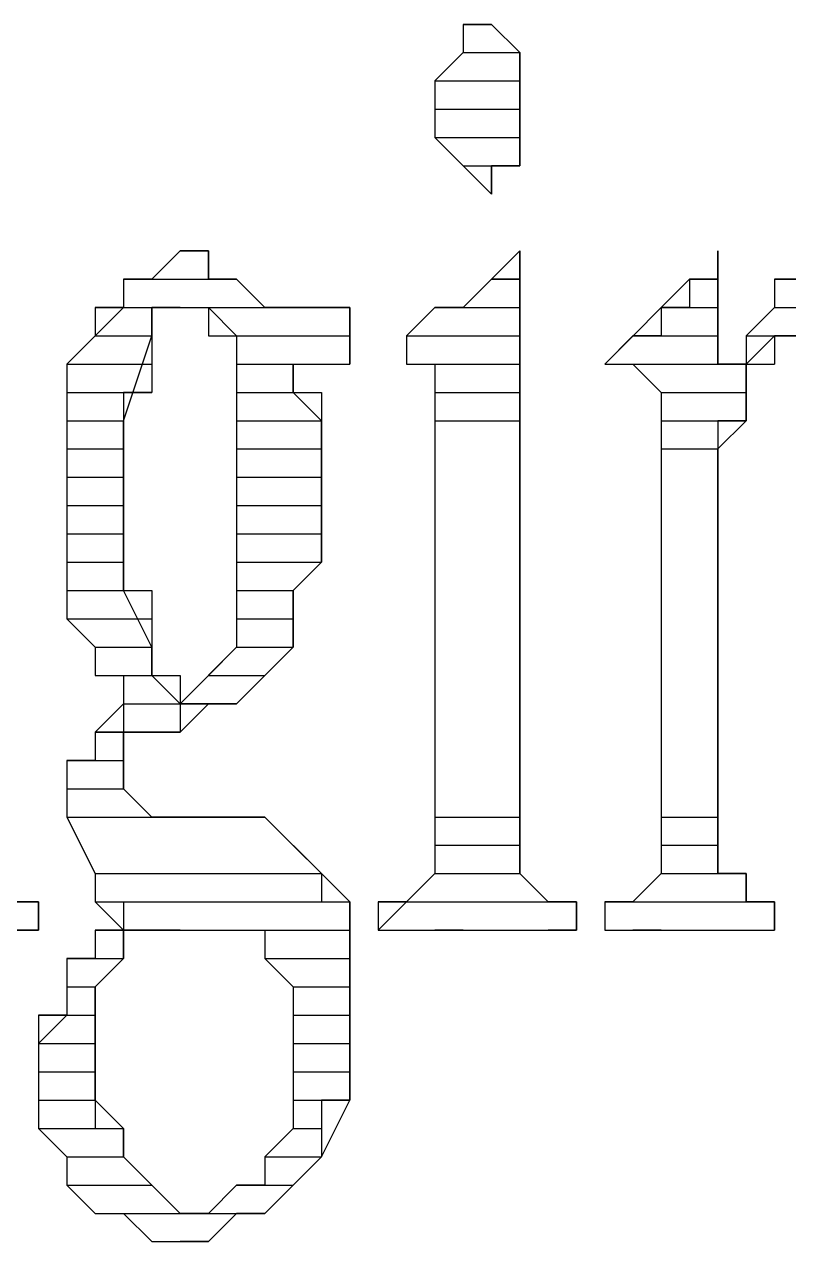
# Model space of a CAD drawing. Header units: metres. Extents: x 45 to 1207, y 17 to 774.
# Drawn here: x 1000.44 to 1006.92, y 35.76 to 46.08 of the extents above; entities that cross this region are included whole.
import ezdxf

# ---------------------------------------------------------------- set-up
doc = ezdxf.new("R2010")
doc.units = ezdxf.units.M

msp = doc.modelspace()

# ---------------------------------------------------------------- linework, layer by layer
for p, q in [((1004.4, 46.08), (1004.16, 46.08)), ((1004.16, 46.08), (1004.16, 45.84)), ((1004.16, 46.08), (1004.4, 46.08)), ((1004.4, 46.08), (1004.16, 46.08)), ((1004.16, 46.08), (1004.16, 45.84)), ((1004.4, 46.08), (1004.64, 45.84)), ((1004.64, 45.84), (1004.4, 46.08)), ((1004.16, 45.84), (1003.92, 45.6)), ((1004.16, 45.84), (1003.92, 45.6)), ((1004.16, 45.84), (1004.64, 45.84)), ((1004.16, 45.84), (1004.64, 45.84)), ((1004.64, 45.84), (1004.64, 45.6)), ((1004.64, 44.88), (1004.64, 45.84)), ((1003.92, 45.6), (1004.64, 45.6)), ((1003.92, 45.6), (1003.92, 45.36)), ((1003.92, 45.6), (1004.64, 45.6)), ((1003.92, 45.6), (1003.92, 45.36)), ((1004.64, 45.6), (1004.64, 45.36)), ((1003.92, 45.36), (1004.64, 45.36)), ((1003.92, 45.36), (1003.92, 45.12)), ((1003.92, 45.36), (1004.64, 45.36)), ((1003.92, 45.36), (1003.92, 45.12)), ((1004.64, 45.36), (1004.64, 45.12)), ((1003.92, 45.12), (1004.64, 45.12)), ((1003.92, 45.12), (1004.16, 44.88)), ((1003.92, 45.12), (1004.64, 45.12)), ((1003.92, 45.12), (1004.4, 44.64)), ((1004.64, 45.12), (1004.64, 44.88)), ((1004.16, 44.88), (1004.64, 44.88)), ((1004.16, 44.88), (1004.4, 44.88)), ((1004.16, 44.88), (1004.64, 44.88)), ((1004.16, 44.88), (1004.4, 44.88)), ((1004.64, 44.88), (1004.4, 44.88)), ((1004.4, 44.88), (1004.4, 44.64)), ((1004.4, 44.64), (1004.4, 44.88)), ((1004.4, 44.88), (1004.64, 44.88)), ((1001.76, 44.16), (1001.52, 43.92)), ((1001.76, 44.16), (1001.52, 43.92)), ((1001.76, 44.16), (1002, 44.16)), ((1001.76, 44.16), (1002, 44.16)), ((1002, 44.16), (1001.76, 44.16)), ((1002, 44.16), (1002, 43.92)), ((1002, 43.92), (1002, 44.16)), ((1004.64, 44.16), (1004.16, 43.68)), ((1004.64, 44.16), (1004.64, 44.16)), ((1004.64, 44.16), (1004.64, 44.16)), ((1004.64, 44.16), (1004.64, 44.16)), ((1004.64, 44.16), (1004.64, 43.92)), ((1004.64, 44.16), (1004.64, 43.92)), ((1004.64, 43.92), (1004.64, 44.16)), ((1006.32, 44.16), (1006.32, 44.16)), ((1006.32, 44.16), (1006.32, 44.16)), ((1006.32, 44.16), (1006.32, 44.16)), ((1006.32, 44.16), (1006.32, 44.16)), ((1006.32, 44.16), (1006.32, 44.16)), ((1006.32, 44.16), (1006.32, 44.16)), ((1006.32, 44.16), (1006.32, 44.16)), ((1006.32, 44.16), (1006.32, 43.92)), ((1006.32, 44.16), (1006.32, 43.92)), ((1006.32, 43.2), (1006.32, 44.16)), ((1006.32, 44.16), (1006.32, 43.92)), ((1001.52, 43.92), (1001.28, 43.92)), ((1001.28, 43.92), (1002.24, 43.92)), ((1001.28, 43.92), (1002.24, 43.92)), ((1001.28, 43.92), (1002.24, 43.92)), ((1001.28, 43.92), (1002.24, 43.92)), ((1001.28, 43.92), (1002.24, 43.92)), ((1001.28, 43.92), (1001.28, 43.68)), ((1001.28, 43.92), (1002.24, 43.92)), ((1001.52, 43.92), (1001.28, 43.92)), ((1001.28, 43.92), (1001.28, 43.68)), ((1001.52, 43.92), (1002, 43.92)), ((1001.52, 43.92), (1002, 43.92)), ((1001.52, 43.92), (1002, 43.92)), ((1001.52, 43.92), (1002.24, 43.92)), ((1002.24, 43.92), (1002, 43.92)), ((1002.24, 43.92), (1002.48, 43.68)), ((1002.48, 43.68), (1002.24, 43.92)), ((1004.4, 43.92), (1004.16, 43.68)), ((1004.64, 43.92), (1004.4, 43.92)), ((1004.4, 43.92), (1004.64, 43.92)), ((1004.4, 43.92), (1004.64, 43.92)), ((1004.4, 43.92), (1004.64, 43.92)), ((1004.4, 43.92), (1004.64, 43.92)), ((1004.4, 43.92), (1004.64, 43.92)), ((1004.4, 43.92), (1004.64, 43.92)), ((1004.4, 43.92), (1004.64, 43.92)), ((1004.4, 43.92), (1004.64, 43.92)), ((1004.4, 43.92), (1004.64, 43.92)), ((1004.64, 43.92), (1004.64, 43.92)), ((1004.64, 43.92), (1004.64, 43.68)), ((1004.64, 38.88), (1004.64, 43.92)), ((1006.08, 43.92), (1005.36, 43.2)), ((1006.32, 43.92), (1006.08, 43.92)), ((1006.08, 43.92), (1006.32, 43.92)), ((1006.08, 43.92), (1006.32, 43.92)), ((1006.08, 43.92), (1006.32, 43.92)), ((1006.08, 43.92), (1006.32, 43.92)), ((1006.08, 43.92), (1006.08, 43.68)), ((1006.08, 43.92), (1006.32, 43.92)), ((1006.32, 43.92), (1006.08, 43.92)), ((1006.32, 43.92), (1006.32, 43.92)), ((1006.32, 43.92), (1006.32, 43.92)), ((1006.32, 43.92), (1006.32, 43.92)), ((1006.32, 43.92), (1006.32, 43.68)), ((1007.04, 43.92), (1006.8, 43.92)), ((1006.8, 43.92), (1007.76, 43.92)), ((1006.8, 43.92), (1007.76, 43.92)), ((1006.8, 43.92), (1007.76, 43.92)), ((1006.8, 43.92), (1006.8, 43.68)), ((1006.8, 43.92), (1007.76, 43.92)), ((1007.04, 43.92), (1006.8, 43.92)), ((1006.8, 43.92), (1006.8, 43.68)), ((1001.28, 43.68), (1000.8, 43.2)), ((1001.28, 43.68), (1001.04, 43.68)), ((1001.04, 43.68), (1001.76, 43.68)), ((1001.04, 43.68), (1001.52, 43.68)), ((1001.04, 43.68), (1001.76, 43.68)), ((1001.04, 43.68), (1001.52, 43.68)), ((1001.04, 43.68), (1001.52, 43.68)), ((1001.04, 43.68), (1001.52, 43.68)), ((1001.04, 43.68), (1001.52, 43.68)), ((1001.04, 43.68), (1001.52, 43.68)), ((1001.04, 43.68), (1001.52, 43.68)), ((1001.04, 43.68), (1001.04, 43.44)), ((1001.04, 43.68), (1001.52, 43.68)), ((1001.28, 43.68), (1002.48, 43.68)), ((1001.28, 43.68), (1001.76, 43.68)), ((1001.28, 43.68), (1001.76, 43.68)), ((1001.28, 43.68), (1001.76, 43.68)), ((1001.76, 43.68), (1001.52, 43.68)), ((1001.52, 43.68), (1001.52, 43.44)), ((1001.52, 43.44), (1001.52, 43.68)), ((1001.52, 43.68), (1002, 43.68)), ((1001.76, 43.68), (1002.48, 43.68)), ((1001.76, 43.68), (1002.48, 43.68)), ((1001.76, 43.68), (1002.48, 43.68)), ((1001.76, 43.68), (1002.48, 43.68)), ((1002, 43.68), (1002.48, 43.68)), ((1002, 43.68), (1002.48, 43.68)), ((1002, 43.68), (1002.48, 43.68)), ((1002, 43.68), (1002.48, 43.68)), ((1002, 43.68), (1003.2, 43.68)), ((1002, 43.68), (1003.2, 43.68)), ((1002, 43.68), (1003.2, 43.68)), ((1002, 43.68), (1003.2, 43.68)), ((1002, 43.68), (1002, 43.44)), ((1002, 43.68), (1003.2, 43.68)), ((1002, 43.68), (1002.24, 43.44)), ((1002.48, 43.68), (1003.2, 43.68)), ((1003.2, 43.68), (1002.48, 43.68)), ((1003.2, 43.68), (1003.2, 43.68)), ((1003.2, 43.68), (1003.2, 43.44)), ((1003.2, 43.2), (1003.2, 43.68)), ((1003.92, 43.68), (1003.68, 43.44)), ((1003.92, 43.68), (1003.68, 43.44)), ((1004.16, 43.68), (1003.92, 43.68)), ((1003.92, 43.68), (1004.64, 43.68)), ((1003.92, 43.68), (1004.64, 43.68)), ((1004.16, 43.68), (1003.92, 43.68)), ((1004.16, 43.68), (1004.64, 43.68)), ((1004.16, 43.68), (1004.64, 43.68)), ((1004.16, 43.68), (1004.64, 43.68)), ((1004.16, 43.68), (1004.64, 43.68)), ((1004.64, 43.68), (1004.64, 43.44)), ((1006.08, 43.68), (1005.84, 43.68)), ((1005.84, 43.68), (1006.32, 43.68)), ((1005.84, 43.68), (1005.84, 43.44)), ((1005.84, 43.68), (1006.32, 43.68)), ((1006.08, 43.68), (1006.32, 43.68)), ((1006.08, 43.68), (1006.32, 43.68)), ((1006.08, 43.68), (1006.32, 43.68)), ((1006.08, 43.68), (1006.32, 43.68)), ((1006.32, 43.68), (1006.32, 43.44)), ((1006.8, 43.68), (1006.56, 43.44)), ((1006.8, 43.68), (1006.56, 43.44)), ((1006.8, 43.68), (1007.76, 43.68)), ((1006.8, 43.68), (1007.76, 43.68)), ((1006.8, 43.68), (1007.76, 43.68)), ((1006.8, 43.68), (1008, 43.68)), ((1006.8, 43.68), (1008, 43.68)), ((1006.8, 43.68), (1008, 43.68)), ((1001.04, 43.44), (1000.8, 43.2)), ((1001.04, 43.44), (1001.52, 43.44)), ((1001.04, 43.44), (1001.52, 43.44)), ((1001.04, 43.44), (1001.52, 43.44)), ((1001.04, 43.44), (1001.52, 43.44)), ((1001.04, 43.44), (1001.52, 43.44)), ((1001.04, 43.44), (1001.52, 43.44)), ((1001.04, 43.44), (1001.52, 43.44)), ((1001.04, 43.44), (1001.52, 43.44)), ((1001.28, 42.72), (1001.52, 43.44)), ((1001.52, 43.44), (1001.52, 43.2)), ((1002, 43.44), (1003.2, 43.44)), ((1002, 43.44), (1003.2, 43.44)), ((1002, 43.44), (1003.2, 43.44)), ((1002, 43.44), (1003.2, 43.44)), ((1002, 43.44), (1003.2, 43.44)), ((1002.24, 43.44), (1003.2, 43.44)), ((1002.24, 43.44), (1003.2, 43.44)), ((1002.24, 43.44), (1002.24, 43.2)), ((1002.24, 43.44), (1003.2, 43.44)), ((1002.24, 43.44), (1002.24, 40.8)), ((1003.2, 43.44), (1003.2, 43.2)), ((1003.68, 43.44), (1004.64, 43.44)), ((1003.68, 43.44), (1004.64, 43.44)), ((1003.68, 43.44), (1004.64, 43.44)), ((1003.68, 43.44), (1004.64, 43.44)), ((1003.68, 43.44), (1004.64, 43.44)), ((1003.68, 43.44), (1004.64, 43.44)), ((1003.68, 43.44), (1004.64, 43.44)), ((1003.68, 43.44), (1003.68, 43.2)), ((1003.68, 43.44), (1004.64, 43.44)), ((1003.68, 43.44), (1003.68, 43.2)), ((1004.64, 43.44), (1004.64, 43.2)), ((1005.6, 43.44), (1005.36, 43.2)), ((1005.84, 43.44), (1005.6, 43.44)), ((1005.6, 43.44), (1006.32, 43.44)), ((1005.6, 43.44), (1006.32, 43.44)), ((1005.6, 43.44), (1006.32, 43.44)), ((1005.6, 43.44), (1006.32, 43.44)), ((1005.6, 43.44), (1006.32, 43.44)), ((1005.6, 43.44), (1006.32, 43.44)), ((1005.6, 43.44), (1006.32, 43.44)), ((1005.6, 43.44), (1006.32, 43.44)), ((1005.6, 43.44), (1006.32, 43.44)), ((1005.6, 43.44), (1006.32, 43.44)), ((1005.6, 43.44), (1006.32, 43.44)), ((1005.6, 43.44), (1006.32, 43.44)), ((1005.84, 43.44), (1006.32, 43.44)), ((1005.84, 43.44), (1006.32, 43.44)), ((1006.32, 43.44), (1006.32, 43.2)), ((1006.56, 43.44), (1008, 43.44)), ((1006.56, 43.44), (1008, 43.44)), ((1006.56, 43.44), (1008, 43.44)), ((1006.56, 43.44), (1008, 43.44)), ((1006.56, 43.44), (1008, 43.44)), ((1006.56, 43.44), (1007.04, 43.44)), ((1006.56, 43.44), (1007.04, 43.44)), ((1006.56, 43.44), (1006.8, 43.44)), ((1006.56, 43.44), (1007.04, 43.44)), ((1006.56, 43.44), (1006.8, 43.44)), ((1006.56, 43.44), (1006.8, 43.44)), ((1006.56, 43.44), (1006.8, 43.44)), ((1006.56, 43.44), (1006.8, 43.44)), ((1006.56, 43.44), (1006.56, 43.2)), ((1006.56, 43.44), (1006.8, 43.44)), ((1006.56, 43.44), (1006.56, 43.2)), ((1006.56, 43.2), (1006.8, 43.44)), ((1007.04, 43.44), (1006.8, 43.44)), ((1006.8, 43.44), (1006.8, 43.2)), ((1006.8, 43.44), (1007.28, 43.44)), ((1000.8, 43.2), (1001.52, 43.2)), ((1000.8, 43.2), (1001.52, 43.2)), ((1000.8, 43.2), (1001.52, 43.2)), ((1000.8, 43.2), (1001.52, 43.2)), ((1000.8, 43.2), (1001.52, 43.2)), ((1000.8, 43.2), (1000.8, 42.96)), ((1000.8, 43.2), (1001.52, 43.2)), ((1000.8, 43.2), (1000.8, 41.04)), ((1001.52, 43.2), (1001.52, 42.96)), ((1002.24, 43.2), (1003.2, 43.2)), ((1002.24, 43.2), (1003.2, 43.2)), ((1002.24, 43.2), (1003.2, 43.2)), ((1002.24, 43.2), (1002.72, 43.2)), ((1002.24, 43.2), (1002.72, 43.2)), ((1002.24, 43.2), (1002.24, 42.96)), ((1002.24, 43.2), (1002.72, 43.2)), ((1002.72, 43.2), (1003.2, 43.2)), ((1002.72, 43.2), (1002.72, 42.96)), ((1002.72, 42.96), (1002.72, 43.2)), ((1002.72, 43.2), (1003.2, 43.2)), ((1003.2, 43.2), (1003.2, 43.2)), ((1003.68, 43.2), (1004.64, 43.2)), ((1003.68, 43.2), (1004.64, 43.2)), ((1003.68, 43.2), (1004.64, 43.2)), ((1003.68, 43.2), (1004.64, 43.2)), ((1003.68, 43.2), (1004.64, 43.2)), ((1003.68, 43.2), (1004.64, 43.2)), ((1003.68, 43.2), (1004.64, 43.2)), ((1003.68, 43.2), (1004.64, 43.2)), ((1003.68, 43.2), (1004.64, 43.2)), ((1003.68, 43.2), (1004.64, 43.2)), ((1003.68, 43.2), (1004.64, 43.2)), ((1003.68, 43.2), (1003.92, 43.2)), ((1003.92, 43.2), (1003.92, 42.96)), ((1003.92, 43.2), (1004.64, 43.2)), ((1003.92, 43.2), (1003.92, 38.88)), ((1004.64, 43.2), (1004.64, 42.96)), ((1005.36, 43.2), (1006.32, 43.2)), ((1005.36, 43.2), (1006.32, 43.2)), ((1005.36, 43.2), (1006.32, 43.2)), ((1005.36, 43.2), (1006.32, 43.2)), ((1005.36, 43.2), (1006.32, 43.2)), ((1005.36, 43.2), (1006.32, 43.2)), ((1005.36, 43.2), (1006.32, 43.2)), ((1005.36, 43.2), (1006.32, 43.2)), ((1005.36, 43.2), (1006.32, 43.2)), ((1005.36, 43.2), (1006.32, 43.2)), ((1005.36, 43.2), (1006.32, 43.2)), ((1005.36, 43.2), (1006.32, 43.2)), ((1005.36, 43.2), (1006.32, 43.2)), ((1005.36, 43.2), (1005.6, 43.2)), ((1005.6, 43.2), (1006.32, 43.2)), ((1005.6, 43.2), (1006.32, 43.2)), ((1005.6, 43.2), (1006.56, 43.2)), ((1005.6, 43.2), (1006.56, 43.2)), ((1005.6, 43.2), (1005.84, 42.96)), ((1005.6, 43.2), (1006.56, 43.2)), ((1005.6, 43.2), (1005.84, 42.96)), ((1006.56, 43.2), (1006.32, 43.2)), ((1006.32, 43.2), (1006.56, 43.2)), ((1006.32, 43.2), (1006.56, 43.2)), ((1006.32, 43.2), (1006.32, 43.2)), ((1006.56, 43.2), (1006.32, 43.2)), ((1006.56, 43.2), (1006.8, 43.2)), ((1006.56, 43.2), (1006.8, 43.2)), ((1006.56, 43.2), (1006.8, 43.2)), ((1006.56, 43.2), (1006.56, 43.2)), ((1006.56, 43.2), (1006.8, 43.2)), ((1006.56, 43.2), (1006.56, 43.2)), ((1006.56, 43.2), (1006.56, 43.2)), ((1006.56, 43.2), (1006.56, 43.2)), ((1006.56, 43.2), (1006.56, 43.2)), ((1006.56, 43.2), (1006.56, 43.2)), ((1006.56, 43.2), (1006.56, 43.2)), ((1006.56, 43.2), (1006.56, 43.2)), ((1006.56, 43.2), (1006.56, 42.96)), ((1006.56, 42.72), (1006.56, 43.2)), ((1000.8, 42.96), (1001.52, 42.96)), ((1000.8, 42.96), (1001.28, 42.96)), ((1000.8, 42.96), (1001.52, 42.96)), ((1000.8, 42.96), (1000.8, 42.72)), ((1000.8, 42.96), (1001.28, 42.96)), ((1001.52, 42.96), (1001.28, 42.96)), ((1001.28, 42.96), (1001.28, 42.72)), ((1002.24, 42.96), (1002.72, 42.96)), ((1002.24, 42.96), (1002.96, 42.96)), ((1002.24, 42.96), (1002.96, 42.96)), ((1002.24, 42.96), (1002.24, 42.72)), ((1002.24, 42.96), (1002.96, 42.96)), ((1002.96, 42.72), (1002.72, 42.96)), ((1002.96, 42.96), (1002.96, 42.72)), ((1003.92, 42.96), (1004.64, 42.96)), ((1003.92, 42.96), (1004.64, 42.96)), ((1003.92, 42.96), (1004.64, 42.96)), ((1003.92, 42.96), (1003.92, 42.72)), ((1003.92, 42.96), (1004.64, 42.96)), ((1004.64, 42.96), (1004.64, 42.72)), ((1005.84, 42.96), (1006.56, 42.96)), ((1005.84, 42.96), (1006.56, 42.96)), ((1005.84, 42.96), (1006.56, 42.96)), ((1005.84, 42.96), (1006.56, 42.96)), ((1005.84, 42.96), (1006.56, 42.96)), ((1005.84, 42.96), (1006.56, 42.96)), ((1005.84, 42.96), (1006.56, 42.96)), ((1005.84, 42.96), (1006.56, 42.96)), ((1005.84, 42.96), (1006.56, 42.96)), ((1005.84, 42.96), (1006.56, 42.96)), ((1005.84, 42.96), (1006.56, 42.96)), ((1005.84, 42.96), (1005.84, 42.72)), ((1005.84, 42.96), (1006.56, 42.96)), ((1005.84, 42.96), (1005.84, 38.88)), ((1006.56, 42.96), (1006.56, 42.72)), ((1000.8, 42.72), (1001.28, 42.72)), ((1000.8, 42.72), (1001.28, 42.72)), ((1000.8, 42.72), (1001.28, 42.72)), ((1000.8, 42.72), (1000.8, 42.48)), ((1000.8, 42.72), (1001.28, 42.72)), ((1001.28, 42.72), (1001.28, 42.48)), ((1001.28, 42), (1001.28, 42.72)), ((1002.24, 42.72), (1002.96, 42.72)), ((1002.24, 42.72), (1002.96, 42.72)), ((1002.24, 42.72), (1002.96, 42.72)), ((1002.24, 42.72), (1002.24, 42.48)), ((1002.24, 42.72), (1002.96, 42.72)), ((1002.96, 42.72), (1002.96, 42.48)), ((1002.96, 41.52), (1002.96, 42.72)), ((1003.92, 42.72), (1004.64, 42.72)), ((1003.92, 42.72), (1003.92, 39.36)), ((1003.92, 42.72), (1004.64, 42.72)), ((1004.64, 42.72), (1004.64, 39.36)), ((1005.84, 42.72), (1006.56, 42.72)), ((1005.84, 42.72), (1006.32, 42.72)), ((1005.84, 42.72), (1006.56, 42.72)), ((1005.84, 42.72), (1005.84, 42.48)), ((1005.84, 42.72), (1006.32, 42.72)), ((1006.56, 42.72), (1006.32, 42.72)), ((1006.32, 42.72), (1006.32, 42.48)), ((1006.32, 42.48), (1006.56, 42.72)), ((1000.8, 42.48), (1001.28, 42.48)), ((1000.8, 42.48), (1001.28, 42.48)), ((1000.8, 42.48), (1001.28, 42.48)), ((1000.8, 42.48), (1000.8, 42.24)), ((1000.8, 42.48), (1001.28, 42.48)), ((1001.28, 42.48), (1001.28, 42.24)), ((1002.24, 42.48), (1002.96, 42.48)), ((1002.24, 42.48), (1002.96, 42.48)), ((1002.24, 42.48), (1002.96, 42.48)), ((1002.24, 42.48), (1002.24, 42.24)), ((1002.24, 42.48), (1002.96, 42.48)), ((1002.96, 42.48), (1002.96, 42.24)), ((1005.84, 42.48), (1006.32, 42.48)), ((1005.84, 42.48), (1006.32, 42.48)), ((1005.84, 42.48), (1006.32, 42.48)), ((1005.84, 42.48), (1006.32, 42.48)), ((1005.84, 42.48), (1006.32, 42.48)), ((1005.84, 42.48), (1005.84, 39.36)), ((1005.84, 42.48), (1006.32, 42.48)), ((1006.32, 42.48), (1006.32, 39.36)), ((1006.32, 38.88), (1006.32, 42.48)), ((1000.8, 42.24), (1001.28, 42.24)), ((1000.8, 42.24), (1001.28, 42.24)), ((1000.8, 42.24), (1001.28, 42.24)), ((1000.8, 42.24), (1000.8, 42)), ((1000.8, 42.24), (1001.28, 42.24)), ((1001.28, 42.24), (1001.28, 42)), ((1002.24, 42.24), (1002.96, 42.24)), ((1002.24, 42.24), (1002.96, 42.24)), ((1002.24, 42.24), (1002.96, 42.24)), ((1002.24, 42.24), (1002.24, 42)), ((1002.24, 42.24), (1002.96, 42.24)), ((1002.96, 42.24), (1002.96, 42)), ((1000.8, 42), (1001.28, 42)), ((1000.8, 42), (1000.8, 41.76)), ((1000.8, 42), (1001.28, 42)), ((1001.28, 42), (1001.28, 41.76)), ((1001.28, 41.28), (1001.28, 42)), ((1002.24, 42), (1002.96, 42)), ((1002.24, 42), (1002.24, 41.76)), ((1002.24, 42), (1002.96, 42)), ((1002.96, 42), (1002.96, 41.76)), ((1000.8, 41.76), (1001.28, 41.76)), ((1000.8, 41.76), (1001.28, 41.76)), ((1000.8, 41.76), (1001.28, 41.76)), ((1000.8, 41.76), (1000.8, 41.52)), ((1000.8, 41.76), (1001.28, 41.76)), ((1001.28, 41.76), (1001.28, 41.52)), ((1002.24, 41.76), (1002.96, 41.76)), ((1002.24, 41.76), (1002.96, 41.76)), ((1002.24, 41.76), (1002.96, 41.76)), ((1002.24, 41.76), (1002.24, 41.52)), ((1002.24, 41.76), (1002.96, 41.76)), ((1002.96, 41.76), (1002.96, 41.52)), ((1000.8, 41.52), (1001.28, 41.52)), ((1000.8, 41.52), (1000.8, 41.28)), ((1000.8, 41.52), (1001.28, 41.52)), ((1001.28, 41.52), (1001.28, 41.28)), ((1002.24, 41.52), (1002.96, 41.52)), ((1002.24, 41.52), (1002.24, 41.28)), ((1002.24, 41.52), (1002.96, 41.52)), ((1002.96, 41.52), (1002.72, 41.28)), ((1002.72, 41.28), (1002.96, 41.52)), ((1000.8, 41.28), (1001.28, 41.28)), ((1000.8, 41.28), (1001.28, 41.28)), ((1000.8, 41.28), (1001.28, 41.28)), ((1000.8, 41.28), (1001.52, 41.28)), ((1000.8, 41.28), (1001.52, 41.28)), ((1000.8, 41.28), (1000.8, 41.04)), ((1000.8, 41.28), (1001.52, 41.28)), ((1001.52, 41.28), (1001.52, 41.04)), ((1002.24, 41.28), (1002.72, 41.28)), ((1002.24, 41.28), (1002.72, 41.28)), ((1002.24, 41.28), (1002.72, 41.28)), ((1002.24, 41.28), (1002.72, 41.28)), ((1002.24, 41.28), (1002.72, 41.28)), ((1002.24, 41.28), (1002.24, 41.04)), ((1002.24, 41.28), (1002.72, 41.28)), ((1002.72, 41.28), (1002.72, 41.04)), ((1002.72, 40.8), (1002.72, 41.28)), ((1001.52, 40.8), (1001.28, 41.28)), ((1000.8, 41.04), (1001.52, 41.04)), ((1000.8, 41.04), (1001.04, 40.8)), ((1000.8, 41.04), (1001.52, 41.04)), ((1000.8, 41.04), (1001.04, 40.8)), ((1001.52, 41.04), (1001.52, 40.8)), ((1002.24, 41.04), (1002.72, 41.04)), ((1002.24, 41.04), (1002.24, 40.8)), ((1002.24, 41.04), (1002.72, 41.04)), ((1002.72, 41.04), (1002.72, 40.8)), ((1001.04, 40.8), (1001.52, 40.8)), ((1001.04, 40.8), (1001.52, 40.8)), ((1001.04, 40.8), (1001.52, 40.8)), ((1001.04, 40.8), (1001.52, 40.8)), ((1001.04, 40.8), (1001.52, 40.8)), ((1001.04, 40.8), (1001.04, 40.56)), ((1001.04, 40.8), (1001.52, 40.8)), ((1001.04, 40.8), (1001.04, 40.56)), ((1001.52, 40.8), (1001.52, 40.56)), ((1001.52, 40.56), (1001.52, 40.8)), ((1002.24, 40.8), (1001.76, 40.32)), ((1002.24, 40.8), (1002, 40.56)), ((1002.24, 40.8), (1002.72, 40.8)), ((1002.24, 40.8), (1002.72, 40.8)), ((1002.24, 40.8), (1002.72, 40.8)), ((1002.24, 40.8), (1002.72, 40.8)), ((1002.24, 40.8), (1002.72, 40.8)), ((1002.24, 40.8), (1002.72, 40.8)), ((1002.24, 40.32), (1002.72, 40.8)), ((1002.72, 40.8), (1002.48, 40.56)), ((1001.04, 40.56), (1001.52, 40.56)), ((1001.04, 40.56), (1001.52, 40.56)), ((1001.04, 40.56), (1001.52, 40.56)), ((1001.04, 40.56), (1001.28, 40.56)), ((1001.28, 40.56), (1001.76, 40.56)), ((1001.28, 40.56), (1001.76, 40.56)), ((1001.28, 40.56), (1001.28, 40.32)), ((1001.28, 40.56), (1001.76, 40.56)), ((1001.28, 40.56), (1001.28, 40.32)), ((1001.76, 40.32), (1001.52, 40.56)), ((1001.76, 40.56), (1001.76, 40.32)), ((1002, 40.56), (1001.76, 40.32)), ((1002, 40.56), (1002.48, 40.56)), ((1002, 40.56), (1002.48, 40.56)), ((1002, 40.56), (1002.48, 40.56)), ((1002, 40.56), (1002.48, 40.56)), ((1002, 40.56), (1002.48, 40.56)), ((1002, 40.56), (1002.48, 40.56)), ((1002.48, 40.56), (1002.24, 40.32)), ((1001.28, 40.32), (1001.04, 40.08)), ((1001.28, 40.32), (1001.76, 40.32)), ((1001.28, 40.32), (1002.24, 40.32)), ((1001.28, 40.32), (1002.24, 40.32)), ((1001.28, 40.32), (1002.24, 40.32)), ((1001.28, 40.32), (1002.24, 40.32)), ((1001.28, 40.32), (1002, 40.32)), ((1001.28, 40.32), (1002.24, 40.32)), ((1001.28, 40.32), (1002, 40.32)), ((1001.28, 40.32), (1002, 40.32)), ((1001.28, 40.32), (1001.76, 40.32)), ((1001.28, 40.32), (1002, 40.32)), ((1001.28, 40.32), (1001.28, 40.08)), ((1001.28, 40.32), (1001.76, 40.32)), ((1001.76, 40.32), (1002.24, 40.32)), ((1002, 40.32), (1001.76, 40.32)), ((1001.76, 40.32), (1001.76, 40.08)), ((1001.76, 40.08), (1002, 40.32)), ((1002.24, 40.32), (1002, 40.32)), ((1002, 40.32), (1002.24, 40.32)), ((1001.28, 40.08), (1001.04, 40.08)), ((1001.04, 40.08), (1001.52, 40.08)), ((1001.04, 40.08), (1001.28, 40.08)), ((1001.04, 40.08), (1001.52, 40.08)), ((1001.04, 40.08), (1001.28, 40.08)), ((1001.04, 40.08), (1001.28, 40.08)), ((1001.04, 40.08), (1001.04, 39.84)), ((1001.04, 40.08), (1001.28, 40.08)), ((1001.04, 40.08), (1001.04, 39.84)), ((1001.28, 40.08), (1001.76, 40.08)), ((1001.28, 40.08), (1001.52, 40.08)), ((1001.28, 40.08), (1001.76, 40.08)), ((1001.28, 40.08), (1001.52, 40.08)), ((1001.52, 40.08), (1001.28, 40.08)), ((1001.28, 40.08), (1001.28, 39.84)), ((1001.28, 39.6), (1001.28, 40.08)), ((1001.28, 40.08), (1001.76, 40.08)), ((1001.76, 40.08), (1001.52, 40.08)), ((1001.04, 39.84), (1000.8, 39.84)), ((1000.8, 39.84), (1001.28, 39.84)), ((1000.8, 39.84), (1000.8, 39.6)), ((1000.8, 39.84), (1001.28, 39.84)), ((1001.04, 39.84), (1000.8, 39.84)), ((1000.8, 39.84), (1000.8, 39.36)), ((1001.04, 39.84), (1001.28, 39.84)), ((1001.04, 39.84), (1001.28, 39.84)), ((1001.04, 39.84), (1001.28, 39.84)), ((1001.04, 39.84), (1001.28, 39.84)), ((1001.28, 39.84), (1001.28, 39.6)), ((1000.8, 39.6), (1001.28, 39.6)), ((1000.8, 39.6), (1001.28, 39.6)), ((1000.8, 39.6), (1001.28, 39.6)), ((1000.8, 39.6), (1001.28, 39.6)), ((1000.8, 39.6), (1001.28, 39.6)), ((1000.8, 39.6), (1000.8, 39.36)), ((1000.8, 39.6), (1001.28, 39.6)), ((1001.28, 39.6), (1001.52, 39.36)), ((1001.52, 39.36), (1001.28, 39.6)), ((1000.8, 39.36), (1001.52, 39.36)), ((1000.8, 39.36), (1001.76, 39.36)), ((1000.8, 39.36), (1001.76, 39.36)), ((1000.8, 39.36), (1002.24, 39.36)), ((1000.8, 39.36), (1002.24, 39.36)), ((1000.8, 39.36), (1002.48, 39.36)), ((1000.8, 39.36), (1002.48, 39.36)), ((1000.8, 39.36), (1002.48, 39.36)), ((1000.8, 39.36), (1002.48, 39.36)), ((1000.8, 39.36), (1001.04, 38.88)), ((1000.8, 39.36), (1002.48, 39.36)), ((1000.8, 39.36), (1001.04, 38.88)), ((1002.48, 39.36), (1001.52, 39.36)), ((1002.48, 39.36), (1002.96, 38.88)), ((1003.2, 38.64), (1002.48, 39.36)), ((1003.92, 39.36), (1004.64, 39.36)), ((1003.92, 39.36), (1003.92, 39.12)), ((1003.92, 39.36), (1004.64, 39.36)), ((1004.64, 39.36), (1004.64, 39.12)), ((1005.84, 39.36), (1006.32, 39.36)), ((1005.84, 39.36), (1005.84, 39.12)), ((1005.84, 39.36), (1006.32, 39.36)), ((1006.32, 39.36), (1006.32, 39.12)), ((1003.92, 39.12), (1004.64, 39.12)), ((1003.92, 39.12), (1004.64, 39.12)), ((1003.92, 39.12), (1004.64, 39.12)), ((1003.92, 39.12), (1003.92, 38.88)), ((1003.92, 39.12), (1004.64, 39.12)), ((1004.64, 39.12), (1004.64, 38.88)), ((1005.84, 39.12), (1006.32, 39.12)), ((1005.84, 39.12), (1006.32, 39.12)), ((1005.84, 39.12), (1006.32, 39.12)), ((1005.84, 39.12), (1006.32, 39.12)), ((1005.84, 39.12), (1006.32, 39.12)), ((1005.84, 39.12), (1005.84, 38.88)), ((1005.84, 39.12), (1006.32, 39.12)), ((1006.32, 39.12), (1006.32, 38.88)), ((1001.04, 38.88), (1002.96, 38.88)), ((1001.04, 38.88), (1002.96, 38.88)), ((1001.04, 38.88), (1002.96, 38.88)), ((1001.04, 38.88), (1001.04, 38.64)), ((1001.04, 38.88), (1002.96, 38.88)), ((1001.04, 38.88), (1001.04, 38.64)), ((1002.96, 38.88), (1002.96, 38.64)), ((1003.92, 38.88), (1003.44, 38.4)), ((1003.92, 38.88), (1003.68, 38.64)), ((1003.92, 38.88), (1004.64, 38.88)), ((1003.92, 38.88), (1004.64, 38.88)), ((1003.92, 38.88), (1004.64, 38.88)), ((1003.92, 38.88), (1004.64, 38.88)), ((1003.92, 38.88), (1004.64, 38.88)), ((1003.92, 38.88), (1004.64, 38.88)), ((1003.92, 38.88), (1004.64, 38.88)), ((1003.92, 38.88), (1004.64, 38.88)), ((1004.64, 38.88), (1004.88, 38.64)), ((1004.88, 38.64), (1004.64, 38.88)), ((1005.84, 38.88), (1005.6, 38.64)), ((1005.84, 38.88), (1005.6, 38.64)), ((1005.84, 38.88), (1006.32, 38.88)), ((1005.84, 38.88), (1006.56, 38.88)), ((1005.84, 38.88), (1006.56, 38.88)), ((1005.84, 38.88), (1006.56, 38.88)), ((1005.84, 38.88), (1006.56, 38.88)), ((1005.84, 38.88), (1006.56, 38.88)), ((1005.84, 38.88), (1006.56, 38.88)), ((1005.84, 38.88), (1006.56, 38.88)), ((1005.84, 38.88), (1006.56, 38.88)), ((1005.84, 38.88), (1006.56, 38.88)), ((1006.56, 38.88), (1006.32, 38.88)), ((1006.56, 38.88), (1006.56, 38.64)), ((1006.56, 38.64), (1006.56, 38.88)), ((999.12, 38.64), (1000.56, 38.64)), ((999.12, 38.64), (1000.56, 38.64)), ((999.12, 38.64), (1000.56, 38.64)), ((999.12, 38.64), (1000.56, 38.64)), ((999.12, 38.64), (1000.56, 38.64)), ((999.12, 38.64), (1000.56, 38.64)), ((999.12, 38.64), (1000.56, 38.64)), ((999.12, 38.64), (1000.56, 38.64)), ((999.12, 38.64), (1000.56, 38.64)), ((1000.56, 38.64), (1000.08, 38.64)), ((1000.56, 38.64), (1000.56, 38.4)), ((1000.56, 38.4), (1000.56, 38.64)), ((1001.04, 38.64), (1002.96, 38.64)), ((1001.04, 38.64), (1003.2, 38.64)), ((1001.04, 38.64), (1003.2, 38.64)), ((1001.04, 38.64), (1001.28, 38.4)), ((1001.28, 38.64), (1001.28, 38.4)), ((1001.28, 38.64), (1003.2, 38.64)), ((1003.2, 38.64), (1003.2, 38.4)), ((1003.2, 36.96), (1003.2, 38.64)), ((1003.68, 38.64), (1003.44, 38.64)), ((1003.44, 38.64), (1005.12, 38.64)), ((1003.44, 38.64), (1003.44, 38.4)), ((1003.44, 38.64), (1005.12, 38.64)), ((1003.68, 38.64), (1004.88, 38.64)), ((1003.68, 38.64), (1004.88, 38.64)), ((1003.68, 38.64), (1004.88, 38.64)), ((1003.68, 38.64), (1004.88, 38.64)), ((1003.68, 38.64), (1004.88, 38.64)), ((1003.68, 38.64), (1004.88, 38.64)), ((1003.68, 38.64), (1004.88, 38.64)), ((1003.68, 38.64), (1004.88, 38.64)), ((1003.68, 38.64), (1004.88, 38.64)), ((1003.68, 38.64), (1005.12, 38.64)), ((1003.68, 38.64), (1005.12, 38.64)), ((1003.68, 38.64), (1005.12, 38.64)), ((1003.68, 38.64), (1005.12, 38.64)), ((1003.68, 38.64), (1005.12, 38.64)), ((1003.68, 38.64), (1005.12, 38.64)), ((1003.68, 38.64), (1005.12, 38.64)), ((1005.12, 38.64), (1004.88, 38.64)), ((1005.12, 38.64), (1005.12, 38.4)), ((1005.12, 38.4), (1005.12, 38.64)), ((1005.6, 38.64), (1005.36, 38.64)), ((1005.36, 38.64), (1006.8, 38.64)), ((1005.36, 38.64), (1006.8, 38.64)), ((1005.36, 38.64), (1006.8, 38.64)), ((1005.36, 38.64), (1006.8, 38.64)), ((1005.36, 38.64), (1006.8, 38.64)), ((1005.36, 38.64), (1006.8, 38.64)), ((1005.36, 38.64), (1006.8, 38.64)), ((1005.36, 38.64), (1006.8, 38.64)), ((1005.36, 38.64), (1006.8, 38.64)), ((1005.36, 38.64), (1006.8, 38.64)), ((1005.36, 38.64), (1006.8, 38.64)), ((1005.36, 38.64), (1005.36, 38.4)), ((1005.36, 38.64), (1006.8, 38.64)), ((1005.6, 38.64), (1005.36, 38.64)), ((1005.36, 38.64), (1005.36, 38.4)), ((1005.6, 38.64), (1006.56, 38.64)), ((1005.6, 38.64), (1006.56, 38.64)), ((1005.6, 38.64), (1006.56, 38.64)), ((1005.6, 38.64), (1006.56, 38.64)), ((1005.6, 38.64), (1006.56, 38.64)), ((1005.6, 38.64), (1006.56, 38.64)), ((1005.6, 38.64), (1006.56, 38.64)), ((1005.6, 38.64), (1006.56, 38.64)), ((1005.6, 38.64), (1006.56, 38.64)), ((1005.6, 38.64), (1006.8, 38.64)), ((1006.8, 38.64), (1006.56, 38.64)), ((1006.8, 38.64), (1006.8, 38.4)), ((1006.8, 38.4), (1006.8, 38.64)), ((999.12, 38.4), (1000.56, 38.4)), ((999.12, 38.4), (1000.56, 38.4)), ((999.12, 38.4), (1000.56, 38.4)), ((999.12, 38.4), (1000.56, 38.4)), ((999.12, 38.4), (1000.56, 38.4)), ((999.12, 38.4), (1000.56, 38.4)), ((999.12, 38.4), (1000.56, 38.4)), ((999.12, 38.4), (1000.56, 38.4)), ((1000.08, 38.4), (1000.56, 38.4)), ((1000.08, 38.4), (1000.56, 38.4)), ((1000.08, 38.4), (1000.56, 38.4)), ((1000.56, 38.4), (1000.32, 38.4)), ((1001.28, 38.4), (1001.04, 38.4)), ((1001.04, 38.4), (1001.52, 38.4)), ((1001.04, 38.4), (1001.28, 38.4)), ((1001.04, 38.4), (1001.52, 38.4)), ((1001.04, 38.4), (1001.28, 38.4)), ((1001.04, 38.4), (1001.28, 38.4)), ((1001.04, 38.4), (1001.04, 38.16)), ((1001.04, 38.4), (1001.28, 38.4)), ((1001.28, 38.4), (1001.04, 38.4)), ((1001.04, 38.4), (1001.04, 38.16)), ((1001.28, 38.4), (1003.2, 38.4)), ((1001.28, 38.4), (1003.2, 38.4)), ((1001.28, 38.4), (1003.2, 38.4)), ((1001.28, 38.4), (1001.52, 38.4)), ((1001.28, 38.4), (1001.76, 38.4)), ((1001.28, 38.4), (1001.52, 38.4)), ((1001.28, 38.4), (1001.52, 38.4)), ((1001.28, 38.4), (1001.52, 38.4)), ((1001.28, 38.4), (1001.52, 38.4)), ((1001.28, 38.4), (1001.52, 38.4)), ((1001.52, 38.4), (1001.28, 38.4)), ((1001.28, 38.4), (1001.28, 38.16)), ((1001.28, 38.16), (1001.28, 38.4)), ((1001.28, 38.4), (1002.48, 38.4)), ((1001.76, 38.4), (1001.52, 38.4)), ((1001.76, 38.4), (1002, 38.4)), ((1002, 38.4), (1003.2, 38.4)), ((1002, 38.4), (1003.2, 38.4)), ((1002, 38.4), (1003.2, 38.4)), ((1002, 38.4), (1003.2, 38.4)), ((1002, 38.4), (1003.2, 38.4)), ((1002, 38.4), (1003.2, 38.4)), ((1002.24, 38.4), (1003.2, 38.4)), ((1002.24, 38.4), (1003.2, 38.4)), ((1002.24, 38.4), (1003.2, 38.4)), ((1002.24, 38.4), (1003.2, 38.4)), ((1002.48, 38.4), (1003.2, 38.4)), ((1002.48, 38.4), (1003.2, 38.4)), ((1002.48, 38.4), (1002.48, 38.16)), ((1002.48, 38.4), (1003.2, 38.4)), ((1002.48, 38.4), (1002.48, 38.16)), ((1003.2, 38.4), (1003.2, 38.16)), ((1003.44, 38.4), (1005.12, 38.4)), ((1003.44, 38.4), (1005.12, 38.4)), ((1003.44, 38.4), (1005.12, 38.4)), ((1003.44, 38.4), (1005.12, 38.4)), ((1003.44, 38.4), (1005.12, 38.4)), ((1003.44, 38.4), (1005.12, 38.4)), ((1003.44, 38.4), (1005.12, 38.4)), ((1003.44, 38.4), (1003.68, 38.4)), ((1003.68, 38.4), (1003.92, 38.4)), ((1003.68, 38.4), (1004.16, 38.4)), ((1003.68, 38.4), (1003.92, 38.4)), ((1003.68, 38.4), (1003.92, 38.4)), ((1003.68, 38.4), (1003.68, 38.4)), ((1003.68, 38.4), (1003.92, 38.4)), ((1003.68, 38.4), (1003.68, 38.4)), ((1003.68, 38.4), (1003.68, 38.4)), ((1003.68, 38.4), (1003.68, 38.4)), ((1004.16, 38.4), (1003.92, 38.4)), ((1003.92, 38.4), (1003.92, 38.4)), ((1004.16, 38.4), (1004.16, 38.4)), ((1004.16, 38.4), (1004.4, 38.4)), ((1004.4, 38.4), (1004.4, 38.4)), ((1004.4, 38.4), (1004.64, 38.4)), ((1004.64, 38.4), (1005.12, 38.4)), ((1004.64, 38.4), (1005.12, 38.4)), ((1004.64, 38.4), (1004.64, 38.4)), ((1004.64, 38.4), (1004.88, 38.4)), ((1004.64, 38.4), (1005.12, 38.4)), ((1005.12, 38.4), (1004.88, 38.4)), ((1004.88, 38.4), (1004.88, 38.4)), ((1004.88, 38.4), (1004.88, 38.4)), ((1004.88, 38.4), (1004.88, 38.4)), ((1004.88, 38.4), (1004.88, 38.4)), ((1004.88, 38.4), (1005.12, 38.4)), ((1005.36, 38.4), (1006.8, 38.4)), ((1005.36, 38.4), (1006.8, 38.4)), ((1005.36, 38.4), (1006.8, 38.4)), ((1005.36, 38.4), (1006.8, 38.4)), ((1005.36, 38.4), (1006.8, 38.4)), ((1005.36, 38.4), (1006.8, 38.4)), ((1005.36, 38.4), (1006.8, 38.4)), ((1005.36, 38.4), (1005.84, 38.4)), ((1005.36, 38.4), (1005.84, 38.4)), ((1005.36, 38.4), (1005.6, 38.4)), ((1005.36, 38.4), (1005.84, 38.4)), ((1005.36, 38.4), (1005.6, 38.4)), ((1005.36, 38.4), (1005.6, 38.4)), ((1005.36, 38.4), (1005.6, 38.4)), ((1005.36, 38.4), (1006.8, 38.4)), ((1005.84, 38.4), (1005.6, 38.4)), ((1005.6, 38.4), (1005.6, 38.4)), ((1005.6, 38.4), (1005.6, 38.4)), ((1005.84, 38.4), (1006.08, 38.4)), ((1005.84, 38.4), (1005.84, 38.4)), ((1006.08, 38.4), (1006.08, 38.4)), ((1006.08, 38.4), (1006.32, 38.4)), ((1006.32, 38.4), (1006.32, 38.4)), ((1006.32, 38.4), (1006.8, 38.4)), ((1006.32, 38.4), (1006.8, 38.4)), ((1006.32, 38.4), (1006.56, 38.4)), ((1006.56, 38.4), (1006.8, 38.4)), ((1006.56, 38.4), (1006.8, 38.4)), ((1006.56, 38.4), (1006.8, 38.4)), ((1006.56, 38.4), (1006.8, 38.4)), ((1006.56, 38.4), (1006.56, 38.4)), ((1006.56, 38.4), (1006.8, 38.4)), ((1001.04, 38.16), (1000.8, 38.16)), ((1000.8, 38.16), (1001.28, 38.16)), ((1000.8, 38.16), (1000.8, 37.92)), ((1000.8, 38.16), (1001.28, 38.16)), ((1001.04, 38.16), (1000.8, 38.16)), ((1000.8, 38.16), (1000.8, 37.68)), ((1001.04, 38.16), (1001.28, 38.16)), ((1001.04, 38.16), (1001.28, 38.16)), ((1001.04, 38.16), (1001.28, 38.16)), ((1001.04, 38.16), (1001.28, 38.16)), ((1001.04, 38.16), (1001.28, 38.16)), ((1001.04, 38.16), (1001.28, 38.16)), ((1001.28, 38.16), (1001.04, 37.92)), ((1001.04, 37.92), (1001.28, 38.16)), ((1002.48, 38.16), (1003.2, 38.16)), ((1002.48, 38.16), (1003.2, 38.16)), ((1002.48, 38.16), (1003.2, 38.16)), ((1002.48, 38.16), (1003.2, 38.16)), ((1002.48, 38.16), (1003.2, 38.16)), ((1002.48, 38.16), (1003.2, 38.16)), ((1002.48, 38.16), (1003.2, 38.16)), ((1002.48, 38.16), (1002.72, 37.92)), ((1002.48, 38.16), (1003.2, 38.16)), ((1002.48, 38.16), (1002.72, 37.92)), ((1003.2, 38.16), (1003.2, 37.92)), ((1000.8, 37.92), (1001.04, 37.92)), ((1000.8, 37.92), (1001.04, 37.92)), ((1000.8, 37.92), (1001.04, 37.92)), ((1000.8, 37.92), (1001.04, 37.92)), ((1000.8, 37.92), (1001.04, 37.92)), ((1000.8, 37.92), (1000.8, 37.68)), ((1000.8, 37.92), (1001.04, 37.92)), ((1001.04, 37.92), (1001.04, 37.68)), ((1001.04, 36.96), (1001.04, 37.92)), ((1002.72, 37.92), (1003.2, 37.92)), ((1002.72, 37.92), (1003.2, 37.92)), ((1002.72, 37.92), (1003.2, 37.92)), ((1002.72, 37.92), (1003.2, 37.92)), ((1002.72, 37.92), (1003.2, 37.92)), ((1002.72, 37.92), (1002.72, 37.68)), ((1002.72, 37.92), (1003.2, 37.92)), ((1002.72, 37.92), (1002.72, 37.44)), ((1003.2, 37.92), (1003.2, 37.68)), ((1000.8, 37.68), (1000.56, 37.68)), ((1000.56, 37.68), (1001.04, 37.68)), ((1000.56, 37.68), (1001.04, 37.68)), ((1000.56, 37.68), (1001.04, 37.68)), ((1000.56, 37.68), (1000.56, 37.44)), ((1000.56, 37.68), (1001.04, 37.68)), ((1000.8, 37.68), (1000.56, 37.44)), ((1000.8, 37.68), (1001.04, 37.68)), ((1000.8, 37.68), (1001.04, 37.68)), ((1000.8, 37.68), (1001.04, 37.68)), ((1000.8, 37.68), (1001.04, 37.68)), ((1001.04, 37.68), (1001.04, 37.44)), ((1002.72, 37.68), (1003.2, 37.68)), ((1002.72, 37.68), (1003.2, 37.68)), ((1002.72, 37.68), (1003.2, 37.68)), ((1002.72, 37.68), (1003.2, 37.68)), ((1002.72, 37.68), (1003.2, 37.68)), ((1002.72, 37.68), (1003.2, 37.68)), ((1002.72, 37.68), (1003.2, 37.68)), ((1002.72, 37.68), (1002.72, 37.44)), ((1002.72, 37.68), (1003.2, 37.68)), ((1003.2, 37.68), (1003.2, 37.44)), ((1000.56, 37.44), (1001.04, 37.44)), ((1000.56, 37.44), (1001.04, 37.44)), ((1000.56, 37.44), (1001.04, 37.44)), ((1000.56, 37.44), (1001.04, 37.44)), ((1000.56, 37.44), (1001.04, 37.44)), ((1000.56, 37.44), (1000.56, 37.2)), ((1000.56, 37.44), (1001.04, 37.44)), ((1000.56, 37.44), (1000.56, 36.72)), ((1001.04, 37.44), (1001.04, 37.2)), ((1002.72, 37.44), (1003.2, 37.44)), ((1002.72, 37.44), (1003.2, 37.44)), ((1002.72, 37.44), (1003.2, 37.44)), ((1002.72, 37.44), (1003.2, 37.44)), ((1002.72, 37.44), (1003.2, 37.44)), ((1002.72, 37.44), (1002.72, 37.2)), ((1002.72, 37.44), (1003.2, 37.44)), ((1002.72, 37.44), (1002.72, 36.72)), ((1003.2, 37.44), (1003.2, 37.2)), ((1000.56, 37.2), (1001.04, 37.2)), ((1000.56, 37.2), (1001.04, 37.2)), ((1000.56, 37.2), (1001.04, 37.2)), ((1000.56, 37.2), (1001.04, 37.2)), ((1000.56, 37.2), (1001.04, 37.2)), ((1000.56, 37.2), (1000.56, 36.96)), ((1000.56, 37.2), (1001.04, 37.2)), ((1001.04, 37.2), (1001.04, 36.96)), ((1002.72, 37.2), (1003.2, 37.2)), ((1002.72, 37.2), (1003.2, 37.2)), ((1002.72, 37.2), (1003.2, 37.2)), ((1002.72, 37.2), (1003.2, 37.2)), ((1002.72, 37.2), (1003.2, 37.2)), ((1002.72, 37.2), (1002.72, 36.96)), ((1002.72, 37.2), (1003.2, 37.2)), ((1003.2, 37.2), (1003.2, 36.96)), ((1000.56, 36.96), (1001.04, 36.96)), ((1000.56, 36.96), (1001.04, 36.96)), ((1000.56, 36.96), (1001.04, 36.96)), ((1000.56, 36.96), (1001.04, 36.96)), ((1000.56, 36.96), (1001.04, 36.96)), ((1000.56, 36.96), (1001.04, 36.96)), ((1000.56, 36.96), (1001.04, 36.96)), ((1000.56, 36.96), (1000.56, 36.72)), ((1000.56, 36.96), (1001.04, 36.96)), ((1001.04, 36.96), (1001.04, 36.72)), ((1001.28, 36.72), (1001.04, 36.96)), ((1002.72, 36.96), (1003.2, 36.96)), ((1002.72, 36.96), (1003.2, 36.96)), ((1002.72, 36.96), (1003.2, 36.96)), ((1002.72, 36.96), (1003.2, 36.96)), ((1002.72, 36.96), (1003.2, 36.96)), ((1002.72, 36.96), (1002.96, 36.96)), ((1002.72, 36.96), (1003.2, 36.96)), ((1002.72, 36.96), (1002.72, 36.72)), ((1002.72, 36.96), (1002.96, 36.96)), ((1003.2, 36.96), (1002.96, 36.96)), ((1002.96, 36.96), (1002.96, 36.72)), ((1002.96, 36.48), (1003.2, 36.96)), ((1000.56, 36.72), (1001.04, 36.72)), ((1000.56, 36.72), (1001.28, 36.72)), ((1000.56, 36.72), (1001.28, 36.72)), ((1000.56, 36.72), (1001.28, 36.72)), ((1000.56, 36.72), (1001.28, 36.72)), ((1000.56, 36.72), (1001.28, 36.72)), ((1000.56, 36.72), (1001.28, 36.72)), ((1000.56, 36.72), (1000.8, 36.48)), ((1000.56, 36.72), (1001.28, 36.72)), ((1000.56, 36.72), (1000.8, 36.48)), ((1001.28, 36.72), (1001.28, 36.48)), ((1001.28, 36.48), (1001.28, 36.72)), ((1002.72, 36.72), (1002.48, 36.48)), ((1002.72, 36.72), (1002.48, 36.48)), ((1002.72, 36.72), (1002.96, 36.72)), ((1002.72, 36.72), (1002.96, 36.72)), ((1002.72, 36.72), (1002.96, 36.72)), ((1002.72, 36.72), (1002.96, 36.72)), ((1002.72, 36.72), (1002.96, 36.72)), ((1002.72, 36.72), (1002.96, 36.72)), ((1002.72, 36.72), (1002.96, 36.72)), ((1002.72, 36.72), (1002.96, 36.72)), ((1002.96, 36.72), (1002.96, 36.48)), ((1000.8, 36.48), (1001.28, 36.48)), ((1000.8, 36.48), (1001.28, 36.48)), ((1000.8, 36.48), (1001.28, 36.48)), ((1000.8, 36.48), (1001.28, 36.48)), ((1000.8, 36.48), (1001.28, 36.48)), ((1000.8, 36.48), (1000.8, 36.24)), ((1000.8, 36.48), (1001.28, 36.48)), ((1000.8, 36.48), (1000.8, 36.24)), ((1001.28, 36.48), (1001.52, 36.24)), ((1001.76, 36), (1001.28, 36.48)), ((1002.48, 36.48), (1002.96, 36.48)), ((1002.48, 36.48), (1002.96, 36.48)), ((1002.48, 36.48), (1002.96, 36.48)), ((1002.48, 36.48), (1002.96, 36.48)), ((1002.48, 36.48), (1002.96, 36.48)), ((1002.48, 36.48), (1002.48, 36.24)), ((1002.48, 36.48), (1002.96, 36.48)), ((1002.48, 36), (1002.96, 36.48)), ((1002.48, 36.48), (1002.48, 36.24)), ((1002.96, 36.48), (1002.72, 36.24)), ((1000.8, 36.24), (1001.52, 36.24)), ((1000.8, 36.24), (1001.52, 36.24)), ((1000.8, 36.24), (1001.52, 36.24)), ((1000.8, 36.24), (1001.52, 36.24)), ((1000.8, 36.24), (1001.52, 36.24)), ((1000.8, 36.24), (1001.52, 36.24)), ((1000.8, 36.24), (1001.52, 36.24)), ((1000.8, 36.24), (1001.04, 36)), ((1000.8, 36.24), (1001.52, 36.24)), ((1000.8, 36.24), (1001.04, 36)), ((1001.52, 36.24), (1001.76, 36)), ((1002.24, 36.24), (1002, 36)), ((1002.24, 36.24), (1002, 36)), ((1002.48, 36.24), (1002.24, 36.24)), ((1002.24, 36.24), (1002.72, 36.24)), ((1002.24, 36.24), (1002.72, 36.24)), ((1002.24, 36.24), (1002.72, 36.24)), ((1002.24, 36.24), (1002.72, 36.24)), ((1002.48, 36.24), (1002.24, 36.24)), ((1002.48, 36.24), (1002.72, 36.24)), ((1002.48, 36.24), (1002.72, 36.24)), ((1002.48, 36.24), (1002.72, 36.24)), ((1002.48, 36.24), (1002.72, 36.24)), ((1002.72, 36.24), (1002.48, 36)), ((1001.04, 36), (1001.76, 36)), ((1001.04, 36), (1002, 36)), ((1001.04, 36), (1002, 36)), ((1001.04, 36), (1002.48, 36)), ((1001.04, 36), (1002.48, 36)), ((1001.04, 36), (1002.48, 36)), ((1001.04, 36), (1002.48, 36)), ((1001.04, 36), (1002.24, 36)), ((1001.04, 36), (1002.48, 36)), ((1001.04, 36), (1001.28, 36)), ((1001.28, 36), (1001.52, 35.76)), ((1001.28, 36), (1002.24, 36)), ((1001.28, 36), (1001.52, 35.76)), ((1002, 36), (1001.76, 36)), ((1002, 36), (1002.48, 36)), ((1002, 36), (1002.48, 36)), ((1002, 36), (1002.48, 36)), ((1002.24, 36), (1002, 35.76)), ((1002, 35.76), (1002.24, 36)), ((1002.48, 36), (1002.24, 36)), ((1002.24, 36), (1002.48, 36)), ((1001.52, 35.76), (1002, 35.76)), ((1001.52, 35.76), (1002, 35.76)), ((1001.52, 35.76), (1002, 35.76)), ((1002, 35.76), (1001.76, 35.76))]:
    msp.add_line(p, q)
msp.add_lwpolyline([(1003.68, 38.4), (1003.83, 38.4), (1003.98, 38.4), (1004.13, 38.4), (1004.28, 38.4), (1004.43, 38.4), (1004.58, 38.4), (1004.73, 38.4), (1004.88, 38.4)])

doc.saveas('drawing.dxf')
